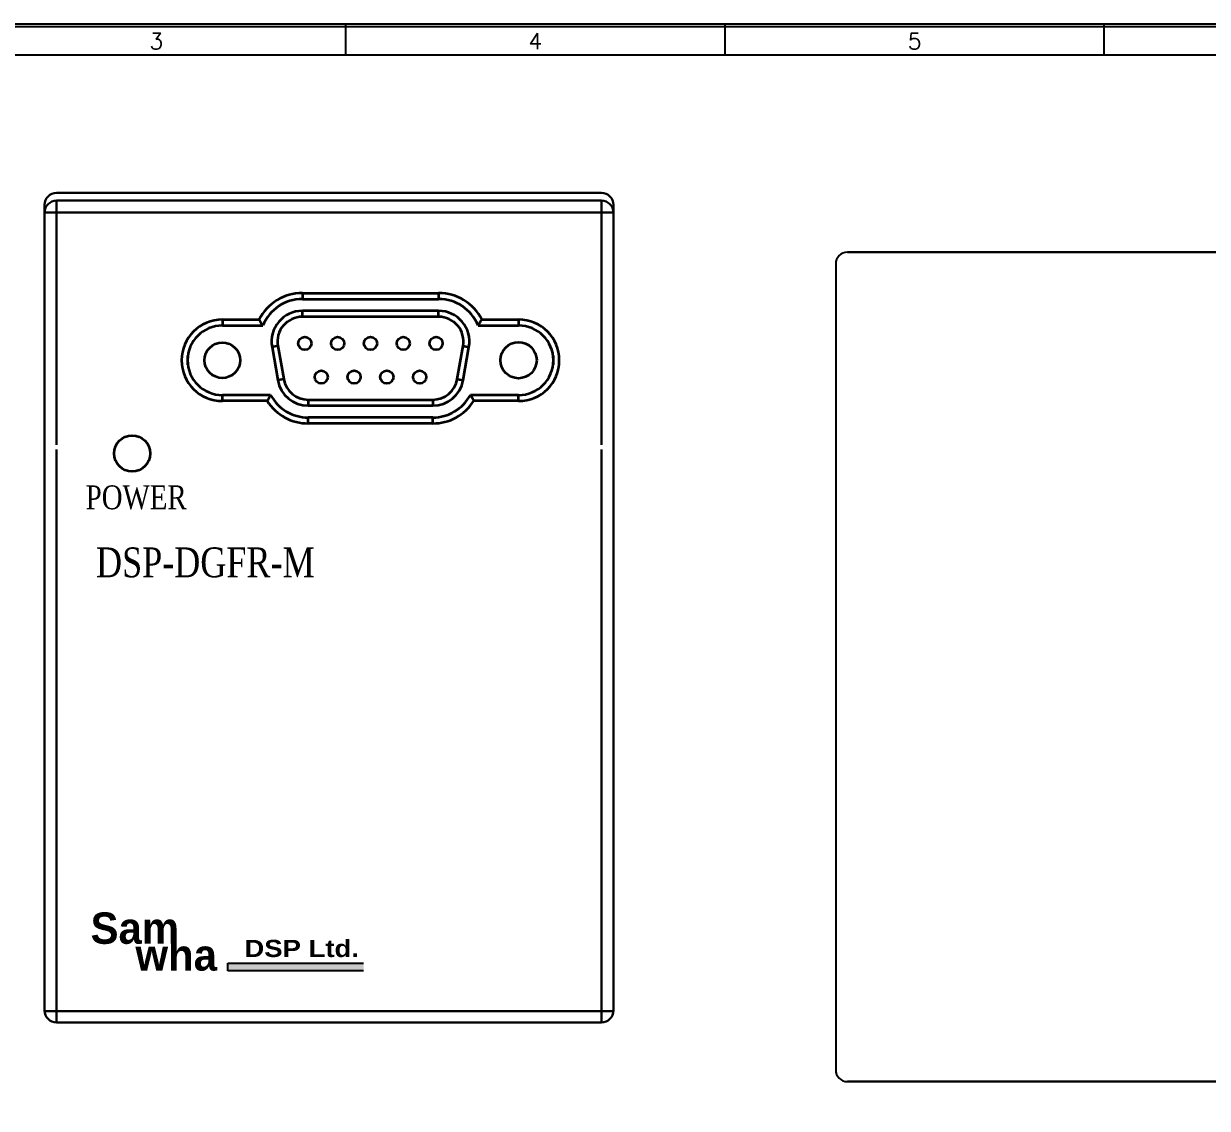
# Model space of a CAD drawing. Header units: millimetres. Extents: x 23 to 337, y 22 to 239.
# Drawn here: x 100.1 to 200, y 146.8 to 238.3 of the extents above; entities that cross this region are included whole.
import ezdxf
from ezdxf.enums import TextEntityAlignment as Align

# ---------------------------------------------------------------- set-up
doc = ezdxf.new("R2010")
doc.units = ezdxf.units.MM
for name, color, linetype in [('02___PRT_ALL_AXES', 7, 'Continuous'), ('20', 2, 'Continuous'), ('30', 3, 'Continuous'), ('70', 7, 'Continuous')]:
    doc.layers.add(name, color=color, linetype=linetype)
doc.layers.add('Z_OM_OUTLINE', color=7, linetype='Continuous', lineweight=30)
doc.styles.add('SIMPLEX', font='SIMPLEX')
doc.styles.add('SS', font='batang.ttc', dxfattribs={"width": 0.8})
doc.styles.get("Standard").update_dxf_attribs({"font": 'BareunDotumPro1.ttf'})

msp = doc.modelspace()

# ---------------------------------------------------------------- hatches: boundary and pattern name
msp.add_hatch(color=5).paths.add_polyline_path([(117.301, 158.38), (117.301, 159.033), (128.771, 159.033), (128.771, 158.38)])

# ---------------------------------------------------------------- linework, layer by layer
msp.add_line((168.605, 218.034), (168.605, 150.034))
at = {"color": 0, "linetype": 'ByBlock', "lineweight": 35}
for p, q in [((123.598, 215.581), (123.598, 215.081)), ((123.598, 215.581), (135.098, 215.581)), ((123.598, 215.081), (135.098, 215.081)), ((135.098, 215.581), (135.098, 215.081)), ((123.598, 213.581), (123.598, 214.081)), ((135.098, 214.081), (123.598, 214.081)), ((135.098, 213.581), (135.098, 214.081)), ((116.848, 213.346), (116.848, 212.846)), ((116.848, 213.346), (119.947, 213.346)), ((116.848, 212.846), (120.267, 212.846)), ((135.098, 213.581), (123.598, 213.581)), ((138.429, 212.846), (141.848, 212.846)), ((138.749, 213.346), (141.848, 213.346)), ((141.848, 213.346), (141.848, 212.846)), ((121.53, 211.116), (121.038, 211.03)), ((121.038, 211.03), (121.531, 208.23)), ((121.53, 211.116), (122.024, 208.316)), ((136.672, 208.316), (137.166, 211.116)), ((137.165, 208.23), (137.659, 211.03)), ((137.166, 211.116), (137.659, 211.03)), ((122.024, 208.316), (121.531, 208.23)), ((136.672, 208.316), (137.165, 208.23)), ((116.848, 206.476), (116.848, 206.976)), ((120.921, 206.976), (116.848, 206.976)), ((141.848, 206.976), (137.775, 206.976)), ((141.848, 206.476), (141.848, 206.976)), ((120.635, 206.476), (116.848, 206.476)), ((124.092, 206.581), (124.092, 206.081)), ((124.092, 206.581), (134.604, 206.581)), ((124.092, 206.081), (134.604, 206.081)), ((134.604, 206.581), (134.604, 206.081)), ((141.848, 206.476), (138.061, 206.476)), ((124.092, 204.581), (124.092, 205.081)), ((134.604, 205.081), (124.092, 205.081)), ((134.604, 204.581), (134.604, 205.081)), ((134.604, 204.581), (124.092, 204.581))]:
    msp.add_line(p, q, dxfattribs=at)
at = {"color": 5}
for p, q in [((117.301, 159.033), (128.771, 159.033)), ((117.301, 158.38), (117.301, 159.033)), ((128.771, 158.38), (117.301, 158.38))]:
    msp.add_line(p, q, dxfattribs=at)
at = {"color": 0, "linetype": 'ByBlock', "lineweight": 35}
for centre in [(123.808, 211.331), (126.578, 211.331), (129.348, 211.331), (132.118, 211.331), (134.888, 211.331), (125.198, 208.491), (127.968, 208.491), (130.728, 208.491), (133.498, 208.491)]:
    msp.add_circle(centre, 0.55, dxfattribs=at)
for centre, start, end in [((169.605, 218.034), 90, 180), ((169.605, 150.034), 180, 270)]:
    msp.add_arc(centre, 1, start, end)
for centre, radius, start, end in [((123.598, 211.481), 4.1, 90, 152.94355), ((123.598, 211.481), 3.6, 90, 157.71793), ((135.098, 211.481), 4.1, 27.05719, 90), ((135.098, 211.481), 3.6, 22.28207, 90), ((123.598, 211.481), 2.6, 90, 190), ((135.098, 211.481), 2.6, 350, 90), ((116.848, 209.911), 3.435, 90, 270), ((116.848, 209.911), 2.935, 90, 270), ((123.598, 211.481), 2.1, 90, 190), ((135.098, 211.481), 2.1, 350, 90), ((141.848, 209.911), 3.435, 270, 90), ((141.848, 209.911), 2.935, 270, 90), ((124.092, 208.681), 2.6, 190, 270), ((124.092, 208.681), 2.1, 190, 270), ((134.604, 208.681), 2.1, 270, 350), ((134.604, 208.681), 2.6, 270, 350), ((124.092, 208.681), 3.6, 208.26896, 270), ((134.604, 208.681), 3.6, 270, 331.73104), ((124.092, 208.681), 4.1, 212.5345, 270), ((134.604, 208.681), 4.1, 270, 327.4655)]:
    msp.add_arc(centre, radius, start, end, dxfattribs=at)
for points, knots in [([(120.267, 212.846), (120.231, 212.9), (120.159, 213.009), (120.052, 213.175), (119.982, 213.289), (119.947, 213.346)], [0, 0, 0, 0, 0.1941557, 0.3920599, 0.5937228, 0.5937228, 0.5937228, 0.5937228]), ([(138.429, 212.846), (138.465, 212.9), (138.537, 213.009), (138.644, 213.176), (138.714, 213.289), (138.749, 213.346)], [0, 0, 0, 0, 0.1941092, 0.3920094, 0.5937178, 0.5937178, 0.5937178, 0.5937178]), ([(120.921, 206.976), (120.889, 206.922), (120.825, 206.813), (120.729, 206.646), (120.666, 206.533), (120.635, 206.476)], [0, 0, 0, 0, 0.1885286, 0.3805328, 0.5760171, 0.5760171, 0.5760171, 0.5760171]), ([(137.775, 206.976), (137.807, 206.922), (137.871, 206.813), (137.967, 206.646), (138.03, 206.533), (138.061, 206.476)], [0, 0, 0, 0, 0.1885286, 0.3805328, 0.5760171, 0.5760171, 0.5760171, 0.5760171])]:
    msp.add_open_spline(points, degree=3, knots=knots, dxfattribs=at)
at = {"layer": '02___PRT_ALL_AXES', "color": 0, "linetype": 'ByBlock', "lineweight": 35}
for p, q in [((113.943, 209.539), (113.943, 210.285)), ((144.753, 210.283), (144.753, 209.537))]:
    msp.add_line(p, q, dxfattribs=at)
for centre, radius in [((116.848, 209.911), 1.5), ((141.848, 209.911), 1.525), ((109.238, 202.049), 1.525)]:
    msp.add_circle(centre, radius, dxfattribs=at)
at = {"layer": '20', "color": 7}
msp.add_line((25.91, 235.678), (324.63, 235.678), dxfattribs=at)
at = {"layer": '30', "color": 7}
for p, q in [((127.27, 235.678), (127.27, 238.318)), ((159.27, 235.678), (159.27, 238.318)), ((191.27, 235.678), (191.27, 238.318))]:
    msp.add_line(p, q, dxfattribs=at)
at = {"layer": '70', "color": 7}
for points in [[(327.27, 22.318), (23.27, 22.318), (23.27, 238.318), (327.27, 238.318)], [(327.03, 22.558), (23.51, 22.558), (23.51, 238.078), (327.03, 238.078)]]:
    msp.add_lwpolyline(points, close=True, dxfattribs=at)
at = {"layer": 'Z_OM_OUTLINE', "linetype": 'Continuous'}
for p, q in [((148.848, 224.031), (102.848, 224.031)), ((101.848, 223.031), (101.848, 155.031)), ((149.848, 223.031), (149.848, 155.031)), ((238.605, 219.034), (169.605, 219.034)), ((148.848, 154.031), (102.848, 154.031)), ((238.605, 149.034), (169.605, 149.034))]:
    msp.add_line(p, q, dxfattribs=at)
at = {"layer": 'Z_OM_OUTLINE'}
for p, q in [((102.848, 223.381), (148.848, 223.381)), ((102.848, 202.781), (102.848, 223.381)), ((148.848, 223.381), (148.848, 202.781)), ((101.848, 222.381), (149.848, 222.381)), ((102.848, 202.381), (102.845, 154.034)), ((148.848, 202.381), (148.848, 154.031)), ((101.848, 201.381), (101.848, 154.981)), ((149.848, 201.381), (149.848, 154.981)), ((101.848, 154.981), (149.848, 154.981)), ((102.845, 154.034), (148.848, 154.031))]:
    msp.add_line(p, q, dxfattribs=at)
at = {"layer": 'Z_OM_OUTLINE', "linetype": 'Continuous'}
for centre, start, end in [((102.848, 223.031), 90, 180), ((148.848, 223.031), 0, 90), ((102.848, 155.031), 180, 270), ((148.848, 155.031), 270, 0)]:
    msp.add_arc(centre, 1, start, end, dxfattribs=at)
at = {"layer": 'Z_OM_OUTLINE'}
for centre, start, end in [((102.848, 222.381), 90, 180), ((148.848, 222.381), 0, 90)]:
    msp.add_arc(centre, 1, start, end, dxfattribs=at)

# ---------------------------------------------------------------- texts
at = {"color": 7, "linetype": 'Continuous', "style": 'SS', "width": 0.8}
for s, height, p in [('POWER', 2.016, (105.312, 197.337)), ('DSP-DGFR-M', 2.52, (106.188, 191.597))]:
    msp.add_text(s, height=height, dxfattribs=at).set_placement(p)
at = {"color": 20, "insert": (105.726, 163.309), "char_height": 2.646, "width": 9.50854, "attachment_point": 1}
msp.add_mtext('{\\fPump Demi Bold LET|b0|i0|c0|p2;Sam}', dxfattribs=at)
at = {"color": 5, "insert": (109.514, 161.044), "char_height": 2.646, "width": 9.50854, "attachment_point": 1}
msp.add_mtext('{\\fPump Demi Bold LET|b0|i0|c0|p2;wha}', dxfattribs=at)
at = {"color": 0, "insert": (118.707, 160.998), "char_height": 1.45133, "width": 10.0641, "attachment_point": 1}
msp.add_mtext('{\\fArial Black|b0|i0|c0|p34;DSP Ltd.}', dxfattribs=at)
at = {"layer": '30', "color": 7, "style": 'SIMPLEX'}
for s, p in [('3', (111.27, 236.841)), ('4', (143.27, 236.841)), ('5', (175.27, 236.841))]:
    msp.add_text(s, height=1.36, dxfattribs=at).set_placement(p, align=Align.MIDDLE)

doc.saveas('drawing.dxf')
